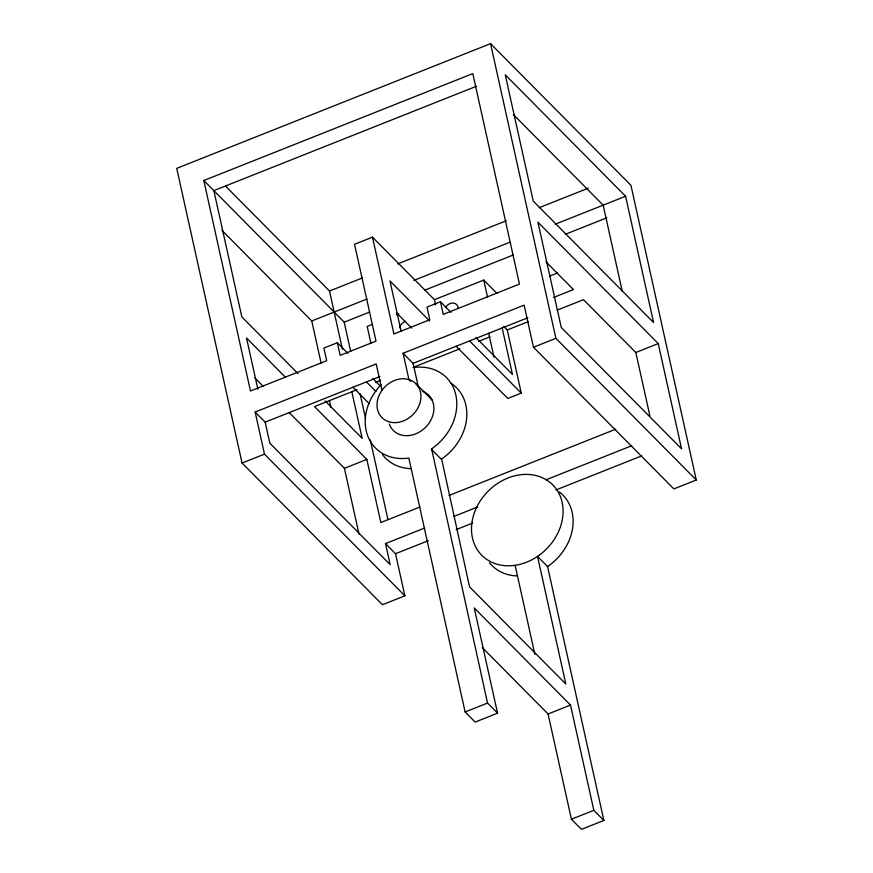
<?xml version="1.0" encoding="UTF-8"?>
<svg xmlns="http://www.w3.org/2000/svg" width="873" height="873" viewBox="0 0 873 873"><rect width="100%" height="100%" fill="white"/><g stroke="black" fill="none" stroke-linecap="round" stroke-linejoin="round"><path stroke-width="1.31" d="M547.273 566.719L549.27 565.333A49.99 41.075 -44.7 0 0 559.418 492.012M381.075 384.677A49.99 41.075 -44.7 0 0 367.533 435.332A49.99 41.075 -44.7 0 0 407.658 458.205L408.826 458.03L465.123 711.964L475.152 722.08L497.566 713.176L487.538 703.06L431.611 448.886A49.99 41.075 -44.7 0 0 455.913 395.371A49.99 41.075 -44.7 0 0 414.348 367.457M482.322 647.624L548.08 713.983L571.422 819.234L581.44 829.35L603.865 820.445L547.567 566.522L537.539 556.396L565.835 684.028L469.565 586.885L441.64 459.012A49.99 41.075 -44.7 0 0 450.926 383.192M410.746 381.414L408.924 379.58L403.086 353.249L524.138 305.135L533.468 347.236L673.858 488.913L696.272 479.997L630.939 185.327L490.55 43.65L176.728 168.369L242.061 463.05L382.45 604.716L404.865 595.812L395.524 553.711L385.506 543.595L424.649 528.034M203.813 180.515L472.806 73.605L519.468 284.096L443.255 314.378L440.45 301.752L427.006 307.1L429.8 319.725L393.941 333.977L372.476 237.161L354.536 244.287L376.001 341.103L340.143 355.355L337.338 342.729L323.894 348.076L326.688 360.702L250.475 390.995L203.813 180.515L344.202 322.181L350.651 351.306M476.516 86.231L213.841 190.63L241.843 316.921L297.922 373.524M225.409 185.96L329.503 291.015L362.339 277.963M397.706 263.919L506.307 220.749M539.143 207.698L588.391 188.132M221.982 230.374L311.759 320.969L367.009 299.013M413.737 280.44L509.712 242.301M555.173 224.23L625.581 196.25L653.582 322.541L533.25 201.106L505.249 74.816L625.581 196.25M344.202 322.181L369.454 312.141M425.02 290.065L513.422 254.927M565.202 234.357L606.877 217.792M372.258 324.407L367.195 326.426L370.927 343.264M396.277 314.858L398.808 313.854M372.476 237.161L434.448 299.69L483.762 280.091L496.977 293.426M550.045 275.955L557.541 272.976M404.865 595.812L264.475 454.135L255.145 412.045L376.187 363.932L382.036 390.242M553.46 297.497L573.452 289.552L545.898 261.747M255.145 412.045L265.174 422.161L379.908 376.558M403.086 353.249L413.115 363.364L527.859 317.761M356.97 389.696L314.487 406.578L366.835 459.405L380.835 522.545L419.989 506.995M375.717 382.243L380.715 380.257M412.994 367.435L459.722 348.862M478.666 341.332L490.026 336.814M503.83 326.491L507.268 329.961L528.514 321.526M557.247 310.101L583.48 299.679L635.828 352.496L649.828 415.646M242.061 463.05L264.475 454.135M533.468 347.236L555.883 338.331L696.272 479.997M507.268 329.961L521.268 393.112L507.824 398.459L456.11 346.275M289.028 412.416L344.42 468.31L366.835 459.405M635.828 352.496L658.242 343.591L681.573 448.831L561.241 327.397L537.91 222.157L658.242 343.591M449.028 495.449L615.727 429.2M453.698 516.5L477.695 506.962M545.887 479.855L631.757 445.732M395.524 553.711L428.359 540.671M456.143 529.627L472.566 523.102M555.915 489.971L641.786 455.848M465.123 711.964L487.538 703.06M548.08 713.983L570.505 705.078L593.836 810.319L603.865 820.445M571.422 819.234L593.836 810.319M513.389 114.57L603.167 205.166L622.318 291.571M440.45 301.752L451.014 312.403M475.971 337.6L512.451 374.408L502.139 327.877M469.565 340.928L521.268 393.112M429.636 320.98L389.969 280.953L401.045 330.943M396.593 312.861L411.696 328.106M416.017 383.804L432.331 400.26M337.338 342.729L347.901 353.39M372.858 378.576L380.541 386.324M366.442 381.905L376.023 391.573M431.251 449.126L441.28 459.253M352.998 387.252L369.279 403.675M325.051 400.893L362.175 438.355L351.852 391.824M285.46 377.278L246.502 337.971L257.884 389.271M254.654 377.714L263.242 386.39M570.505 705.078L474.235 607.935L497.566 713.176M490.55 43.65L555.883 338.331M483.762 280.091L487.494 296.94M488.684 333.224L493.987 357.155M515.125 565.311L534.876 654.379M434.448 299.69L435.594 304.873M413.115 363.364L418.374 387.066M360.047 393.668L365.623 418.822M370.316 440.003L387.928 519.435M329.503 291.015L342.423 349.287M385.506 543.595L390.166 564.645L269.833 443.211L265.174 422.161M311.759 320.969L321.188 363.517M329.437 400.74L330.911 407.385M344.42 468.31L358.999 534.09M422.401 391.18A25.001 20.537 -44.7 0 1 426.701 426.122L425.86 427.017A25.001 20.537 -44.7 0 1 404.777 435.616L403.697 435.496A25.001 20.537 -44.7 0 1 389.227 423.962M516.598 575.896A49.99 41.075 -44.7 0 1 489.48 562.79M411.019 468.648A49.99 41.075 -44.7 0 1 382.352 454.451M445.426 307.667A7.497 6.166 -44.7 0 1 453.12 303.084A7.497 6.166 -44.7 0 1 458.216 308.54M399.769 327.801A7.497 6.166 -44.7 0 1 405.443 321.308M539.241 555.206L537.244 556.603A49.99 41.075 -44.7 0 1 515.452 565.268L513.215 565.551A49.99 41.075 -44.7 0 1 475.414 510.061A49.99 41.075 -44.7 0 1 548.299 481.099A49.99 41.075 -44.7 0 1 539.241 555.206M409.415 379.722L408.455 379.428A23.997 19.719 -44.7 0 0 385.517 386.27A23.997 19.719 -44.7 0 0 377.398 408.979L377.627 409.961A23.997 19.719 -44.7 0 0 403.697 420.797A23.997 19.719 -44.7 0 0 420.546 392.403L420.317 391.41A23.997 19.719 -44.7 0 0 409.415 379.722"/></g></svg>
